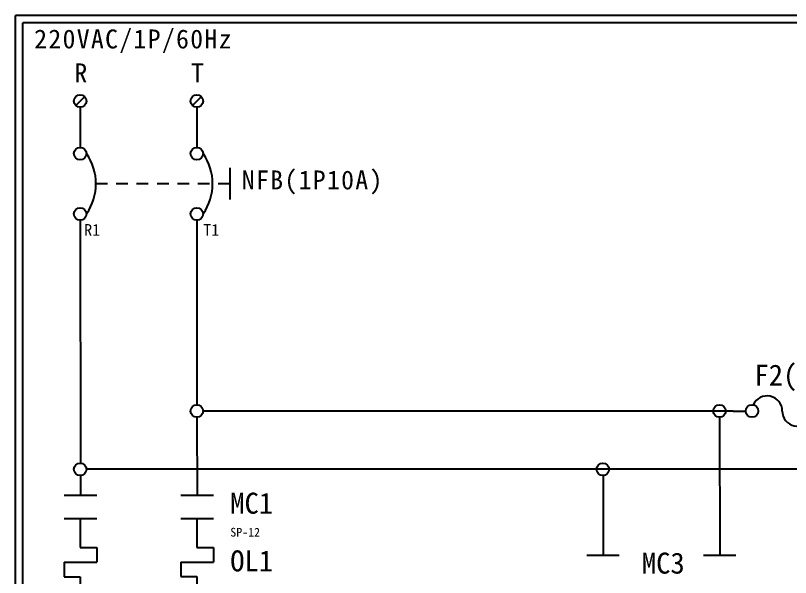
# Model space of a CAD drawing. Extents: x -24 to 263, y 255 to 459.
# Drawn here: x -23.6 to 109.3, y 363 to 459.4 of the extents above; entities that cross this region are included whole.
import ezdxf

# ---------------------------------------------------------------- set-up
doc = ezdxf.new("R2010")
doc.units = 0
doc.linetypes.add('HIDDEN9', pattern=[3.5, 2, -1.5])
doc.layers.get('0').update_dxf_attribs({"linetype": 'CONTINUOUS'})
doc.layers.add('圖框層', color=7, linetype='CONTINUOUS')
doc.layers.add('標尺寸層', color=3, linetype='CONTINUOUS')
doc.styles.add('STSL', font='kaiu.ttf')
doc.styles.add('標楷體', font='kaiu.ttf')

# ---------------------------------------------------------------- blocks, each defined once
blk = doc.blocks.new('FUSE')
at = {"color": 7}
for p, q in [((0, 0), (2.14, 0)), ((14.64, 0), (16.78, 0))]:
    blk.add_line(p, q, dxfattribs=at)
for centre in [(3.21, 0), (13.56, 0)]:
    blk.add_circle(centre, 1.07)
for centre, start, end in [((5.8, 0), 0, 156.116), ((10.98, 0), 180, 336.116)]:
    blk.add_arc(centre, 2.59, start, end, dxfattribs=at)

msp = doc.modelspace()

# ---------------------------------------------------------------- linework, layer by layer
for p, q in [((-11.73, 445.52), (-13.24, 444.01)), ((8.27, 445.52), (6.76, 444.01)), ((-12.49, 424.28), (-12.46, 382.67)), ((7.51, 424.28), (7.53, 392.67)), ((99.49, 391.6), (8.58, 391.6)), ((7.53, 390.53), (7.55, 377.15)), ((97.14, 390.53), (97.16, 366.88)), ((122.34, 381.6), (-11.42, 381.6)), ((-12.46, 380.53), (-12.44, 377.15)), ((77.15, 380.53), (77.16, 366.88)), ((7.5, 373.18), (7.5, 368.19))]:
    msp.add_line(p, q)
at = {"color": 7, "linetype": 'HIDDEN9'}
msp.add_line((13.18, 430.59), (-9.79, 430.59), dxfattribs=at)
for centre in [(-12.49, 444.77), (7.51, 444.77), (-12.49, 435.76), (7.51, 435.76), (-12.49, 425.41), (7.51, 425.41), (7.51, 391.6), (97.12, 391.6), (-12.49, 381.6), (77.12, 381.6)]:
    msp.add_circle(centre, 1.07)
at = {"color": 7}
for centre in [(-18.84, 430.59), (1.16, 430.59)]:
    msp.add_arc(centre, 9.05, 325.1286, 34.8714, dxfattribs=at)
at = {"layer": '圖框層', "color": 7}
for p, q in [((263.42, 459.45), (-23.58, 459.45)), ((-23.58, 255.48), (-23.58, 459.45)), ((262.17, 458.2), (-22.33, 458.2)), ((-22.33, 256.73), (-22.33, 458.2))]:
    msp.add_line(p, q, dxfattribs=at)
at = {"layer": '標尺寸層', "color": 7}
for p, q in [((-12.49, 443.7), (-12.49, 436.84)), ((7.51, 443.7), (7.51, 436.84)), ((13.18, 433.32), (13.18, 427.86)), ((-12.49, 424.34), (-12.49, 424.28)), ((7.51, 424.34), (7.51, 424.28)), ((-15.23, 377.15), (-9.66, 377.15)), ((4.77, 377.15), (10.34, 377.15)), ((-15.23, 373.18), (-9.66, 373.18)), ((-12.5, 373.18), (-12.5, 368.18)), ((4.77, 373.18), (10.34, 373.18)), ((-12.5, 368.18), (-9.66, 368.18)), ((-9.66, 368.18), (-9.66, 365.68)), ((7.5, 368.19), (10.34, 368.19)), ((10.34, 368.19), (10.34, 365.69)), ((74.37, 366.88), (79.94, 366.88)), ((94.37, 366.88), (99.94, 366.88)), ((-15.23, 365.68), (-9.66, 365.68)), ((-15.23, 365.68), (-15.23, 363.18)), ((4.77, 365.69), (10.34, 365.69)), ((4.77, 365.69), (4.77, 363.19)), ((-15.23, 363.18), (-12.5, 363.18)), ((-12.5, 363.18), (-12.5, 347.9)), ((4.77, 363.19), (7.5, 363.19)), ((7.5, 363.19), (7.5, 361.77))]:
    msp.add_line(p, q, dxfattribs=at)

# ---------------------------------------------------------------- block references
at = {"color": 7}
msp.add_blockref('FUSE', (99.49, 391.6), dxfattribs=at)

# ---------------------------------------------------------------- texts
at = {"color": 0, "char_height": 3.25, "style": '標楷體'}
for s, insert, width, attachment_point in [('\\pt6.5;{\\T1.1;220VAC/1P/60Hz}', (-20.38, 457.05), 35.213, 1), ('\\pt6.5;{\\T1.1;R}', (-13.49, 451.23), 2, 1), ('\\pt6.5;{\\T1.1;T}', (6.51, 451.23), 2, 1), ('\\pt6.5;{\\T1.1;NFB(1P10A)}', (27.38, 432.86), 24.6072, 2)]:
    msp.add_mtext(s, dxfattribs=dict(at, insert=insert, width=width, attachment_point=attachment_point))
at = {"layer": '圖框層', "color": 4, "style": 'STSL'}
for s, height, p in [('R1', 2, (-11.8, 421.67)), ('T1', 2, (8.62, 421.67)), ('F2(3A)', 3.6, (103.12, 395.97)), ('MC1', 3.6, (13.24, 373.99)), ('SP-12', 1.5, (13.24, 370.06)), ('OL1', 3.6, (13.24, 364.09)), ('MC3', 3.6, (83.81, 363.71))]:
    msp.add_text(s, height=height, dxfattribs=at).set_placement(p)

doc.saveas('drawing.dxf')
